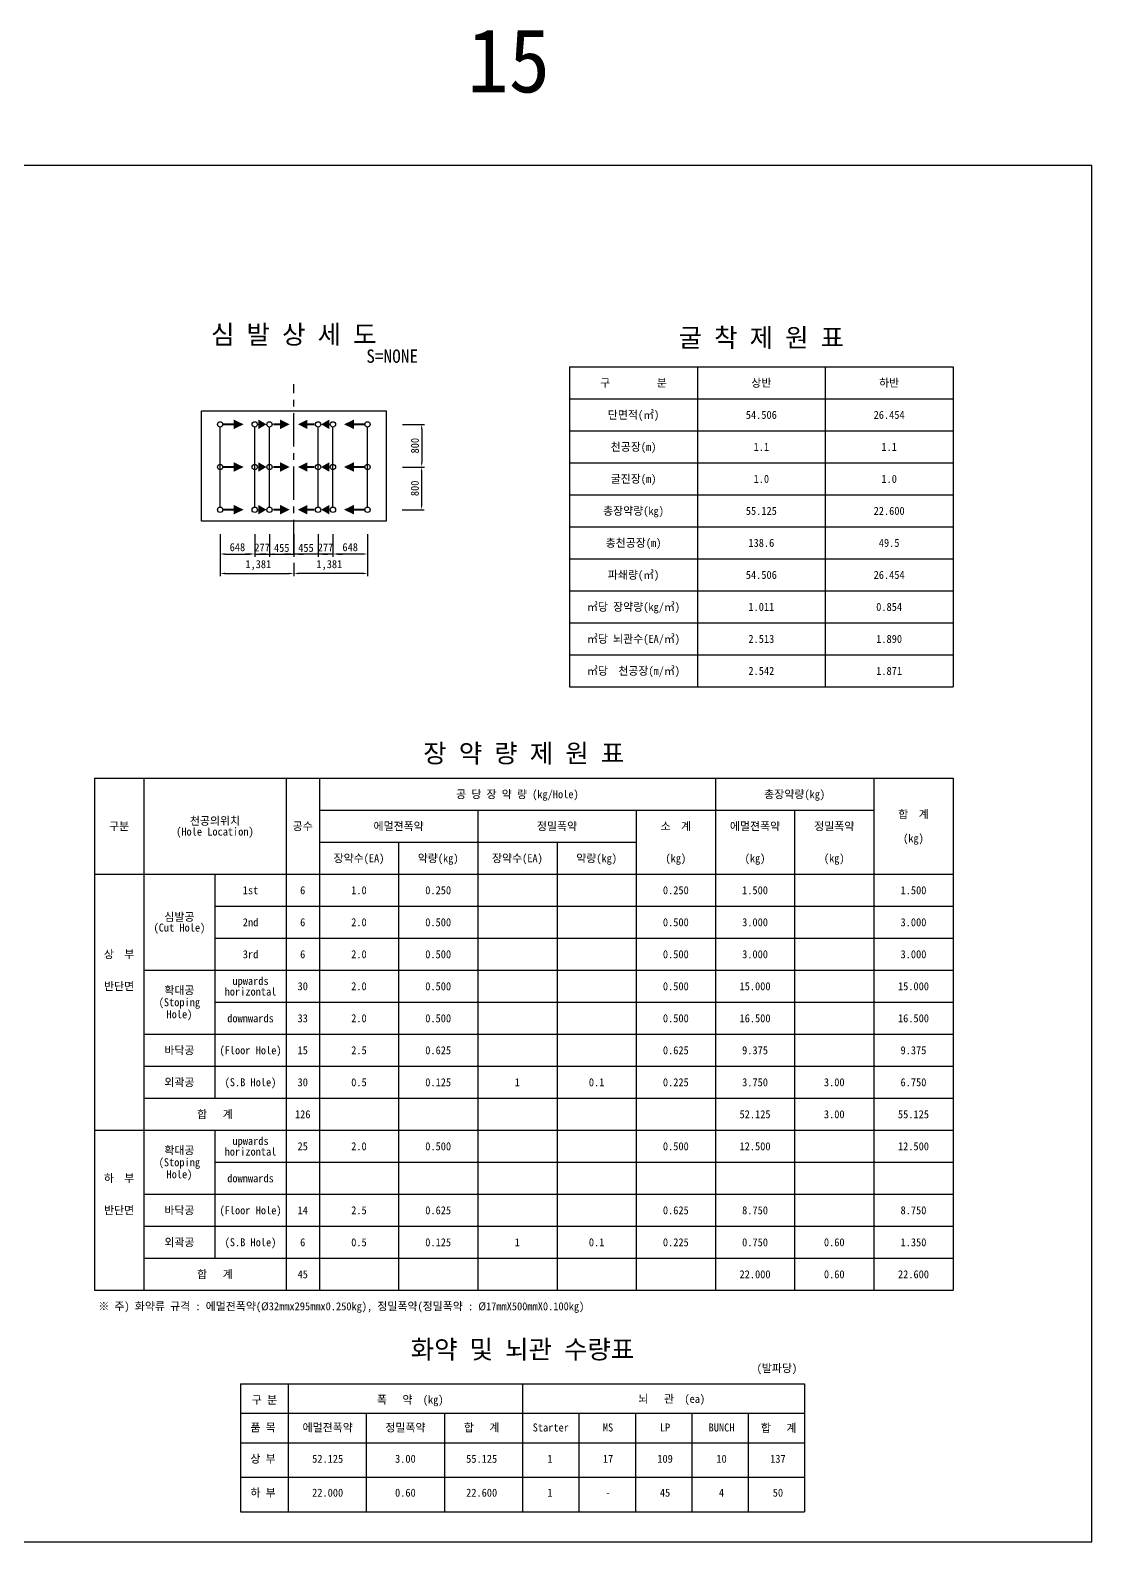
# Model space of a CAD drawing. Header units: millimetres. Extents: x -28226 to 41050, y 1277 to 31237.
# Drawn here: x 21150 to 41050, y 2900 to 31237 of the extents above; entities that cross this region are included whole.
import ezdxf
from ezdxf.enums import TextEntityAlignment as Align

# ---------------------------------------------------------------- set-up
doc = ezdxf.new("R2010")
doc.units = ezdxf.units.MM
doc.header["$LTSCALE"] = 500
doc.header["$PDMODE"] = 1
doc.linetypes.add('A-CENTR01', pattern=[2, 1.25, -0.25, 0.25, -0.25])
for name, color, linetype in [('CS-BLST', 4, 'Continuous'), ('CS-BLST-LIN1', 2, 'Continuous'), ('CS-CNTL', 1, 'A-CENTR01'), ('CS-DIMS', 1, 'Continuous'), ('CS-MISC', 2, 'Continuous'), ('CS-SYMB', 2, 'Continuous'), ('CS-TABL-LIN1', 4, 'Continuous'), ('CS-TABL-LIN2', 1, 'Continuous'), ('CS-TABL-TEX1', 6, 'Continuous'), ('CS-TABL-TEX2', 3, 'Continuous'), ('CS-TEX1', 6, 'Continuous'), ('CS-TEXT', 3, 'Continuous'), ('CX-PAPR', 2, 'Continuous')]:
    doc.layers.add(name, color=color, linetype=linetype)
doc.styles.get("Standard").update_dxf_attribs({"font": ''})
doc.styles.add('굴림체', font='')
doc.styles.get('Standard').set_extended_font_data('GulimChe')
doc.styles.get('굴림체').set_extended_font_data('GulimChe')
doc.dimstyles.new('DIM01-50', dxfattribs={"dimscale": 50, "dimtxt": 3, "dimasz": 1.8, "dimexe": 1, "dimexo": 1, "dimgap": 1, "dimtad": 1, "dimdec": 0, "dimzin": 9, "dimdsep": 46, "dimlunit": 6, "dimtxsty": '굴림체', "dimcen": 2.5, "dimclrt": 3, "dimadec": 4, "dimazin": 0, "dimtfac": 1, "dimtdec": 0, "dimtmove": 2, "dimatfit": 3, "dimfxl": 1, "dimtolj": 1, "dimtzin": 0, "dimarcsym": 0})

# ---------------------------------------------------------------- blocks, each defined once
blk = doc.blocks.new('*D51')
at = {"layer": 'CS-DIMS', "color": 0, "lineweight": -2, "transparency": 16777216}
for p, q in [((28126, 23049), (28537, 23049)), ((28487, 22959), (28487, 22339)), ((28124, 22249), (28537, 22249))]:
    blk.add_line(p, q, dxfattribs=at)
at = {"layer": 'CS-DIMS', "color": 0, "transparency": 16777216}
for points in [[(28472, 22959), (28502, 22959), (28487, 23049)], [(28472, 22339), (28502, 22339), (28487, 22249)]]:
    blk.add_solid(points, dxfattribs=at)
at = {"layer": 'Defpoints', "color": 0, "transparency": 16777216}
for p in [(28076, 23049), (28074, 22249), (28487, 22249)]:
    blk.add_point(p, dxfattribs=at)
at = {"layer": 'CS-DIMS', "color": 3, "transparency": 16777216, "insert": (28360, 22649), "char_height": 150, "attachment_point": 5, "rotation": 90, "style": '굴림체'}
blk.add_mtext('\\A1;800', dxfattribs=at)
blk = doc.blocks.new('*D52')
at = {"layer": 'CS-DIMS', "color": 0, "lineweight": -2, "transparency": 16777216}
for p, q in [((28128, 23849), (28539, 23849)), ((28489, 23759), (28489, 23139)), ((28126, 23049), (28539, 23049))]:
    blk.add_line(p, q, dxfattribs=at)
at = {"layer": 'CS-DIMS', "color": 0, "transparency": 16777216}
for points in [[(28474, 23759), (28504, 23759), (28489, 23849)], [(28474, 23139), (28504, 23139), (28489, 23049)]]:
    blk.add_solid(points, dxfattribs=at)
at = {"layer": 'Defpoints', "color": 0, "transparency": 16777216}
for p in [(28078, 23849), (28076, 23049), (28489, 23049)]:
    blk.add_point(p, dxfattribs=at)
at = {"layer": 'CS-DIMS', "color": 3, "transparency": 16777216, "insert": (28362, 23449), "char_height": 150, "attachment_point": 5, "rotation": 90, "style": '굴림체'}
blk.add_mtext('\\A1;800', dxfattribs=at)
blk = doc.blocks.new('*D53')
at = {"layer": 'CS-DIMS', "color": 0, "lineweight": -2, "transparency": 16777216}
for p, q in [((25636, 21788), (25636, 21368)), ((26091, 21788), (26091, 21368)), ((25546, 21418), (25456, 21418)), ((25636, 21418), (26091, 21418)), ((26181, 21418), (26271, 21418))]:
    blk.add_line(p, q, dxfattribs=at)
at = {"layer": 'CS-DIMS', "color": 0, "transparency": 16777216}
for points in [[(25546, 21433), (25546, 21403), (25636, 21418)], [(26181, 21433), (26181, 21403), (26091, 21418)]]:
    blk.add_solid(points, dxfattribs=at)
at = {"layer": 'Defpoints', "color": 0, "transparency": 16777216}
for p in [(25636, 21838, 0), (26091, 21838), (26091, 21418)]:
    blk.add_point(p, dxfattribs=at)
at = {"layer": 'CS-DIMS', "color": 3, "transparency": 16777216, "insert": (25864, 21532), "char_height": 150, "attachment_point": 5, "style": '굴림체'}
blk.add_mtext('\\A1;455', dxfattribs=at)
blk = doc.blocks.new('*D54')
at = {"layer": 'CS-DIMS', "color": 0, "lineweight": -2, "transparency": 16777216}
for p, q in [((25359, 21654), (25359, 21368)), ((25636, 21788), (25636, 21368)), ((25269, 21418), (25179, 21418)), ((25359, 21418), (25636, 21418)), ((25726, 21418), (25816, 21418))]:
    blk.add_line(p, q, dxfattribs=at)
at = {"layer": 'CS-DIMS', "color": 0, "transparency": 16777216}
for points in [[(25269, 21433), (25269, 21403), (25359, 21418)], [(25726, 21433), (25726, 21403), (25636, 21418)]]:
    blk.add_solid(points, dxfattribs=at)
at = {"layer": 'Defpoints', "color": 0, "transparency": 16777216}
for p in [(25636, 21838, 0), (25359, 21704, 0), (25636, 21418)]:
    blk.add_point(p, dxfattribs=at)
at = {"layer": 'CS-DIMS', "color": 3, "transparency": 16777216, "insert": (25497, 21540), "char_height": 150, "attachment_point": 5, "style": '굴림체'}
blk.add_mtext('\\A1;277', dxfattribs=at)
blk = doc.blocks.new('*D55')
at = {"layer": 'CS-DIMS', "color": 0, "lineweight": -2, "transparency": 16777216}
for p, q in [((24710, 21788), (24710, 21368)), ((25359, 21788), (25359, 21368)), ((24800, 21418), (25269, 21418))]:
    blk.add_line(p, q, dxfattribs=at)
at = {"layer": 'CS-DIMS', "color": 0, "transparency": 16777216}
for points in [[(24800, 21433), (24800, 21403), (24710, 21418)], [(25269, 21433), (25269, 21403), (25359, 21418)]]:
    blk.add_solid(points, dxfattribs=at)
at = {"layer": 'Defpoints', "color": 0, "transparency": 16777216}
for p in [(24710, 21838, 0), (25359, 21838, 0), (25359, 21418)]:
    blk.add_point(p, dxfattribs=at)
at = {"layer": 'CS-DIMS', "color": 3, "transparency": 16777216, "insert": (25034, 21545), "char_height": 150, "attachment_point": 5, "style": '굴림체'}
blk.add_mtext('\\A1;648', dxfattribs=at)
blk = doc.blocks.new('*D56')
at = {"layer": 'CS-DIMS', "color": 0, "lineweight": -2, "transparency": 16777216}
for p, q in [((24710, 21788), (24710, 21003)), ((24800, 21053), (26001, 21053)), ((26091, 21251), (26091, 21003))]:
    blk.add_line(p, q, dxfattribs=at)
at = {"layer": 'CS-DIMS', "color": 0, "transparency": 16777216}
for points in [[(24800, 21068), (24800, 21038), (24710, 21053)], [(26001, 21068), (26001, 21038), (26091, 21053)]]:
    blk.add_solid(points, dxfattribs=at)
at = {"layer": 'Defpoints', "color": 0, "transparency": 16777216}
for p in [(24710, 21838, 0), (26091, 21301), (26091, 21053)]:
    blk.add_point(p, dxfattribs=at)
at = {"layer": 'CS-DIMS', "color": 3, "transparency": 16777216, "insert": (25425, 21209), "char_height": 150, "attachment_point": 5, "style": '굴림체'}
blk.add_mtext('\\A1;1,381', dxfattribs=at)
blk = doc.blocks.new('*D43')
at = {"layer": 'CS-DIMS', "color": 0, "lineweight": -2, "transparency": 16777216}
for p, q in [((26091, 21788), (26091, 21368)), ((26547, 21788), (26547, 21368)), ((26001, 21418), (25911, 21418)), ((26547, 21418), (26091, 21418)), ((26637, 21418), (26727, 21418))]:
    blk.add_line(p, q, dxfattribs=at)
at = {"layer": 'CS-DIMS', "color": 0, "transparency": 16777216}
for points in [[(26001, 21433), (26001, 21403), (26091, 21418)], [(26637, 21433), (26637, 21403), (26547, 21418)]]:
    blk.add_solid(points, dxfattribs=at)
at = {"layer": 'Defpoints', "color": 0, "transparency": 16777216}
for p in [(26091, 21838), (26547, 21838, 0), (26091, 21418)]:
    blk.add_point(p, dxfattribs=at)
at = {"layer": 'CS-DIMS', "color": 3, "transparency": 16777216, "insert": (26319, 21532), "char_height": 150, "attachment_point": 5, "style": '굴림체'}
blk.add_mtext('\\A1;455', dxfattribs=at)
blk = doc.blocks.new('*D44')
at = {"layer": 'CS-DIMS', "color": 0, "lineweight": -2, "transparency": 16777216}
for p, q in [((26547, 21788), (26547, 21368)), ((26824, 21654), (26824, 21368)), ((26457, 21418), (26367, 21418)), ((26824, 21418), (26547, 21418)), ((26914, 21418), (27004, 21418))]:
    blk.add_line(p, q, dxfattribs=at)
at = {"layer": 'CS-DIMS', "color": 0, "transparency": 16777216}
for points in [[(26457, 21433), (26457, 21403), (26547, 21418)], [(26914, 21433), (26914, 21403), (26824, 21418)]]:
    blk.add_solid(points, dxfattribs=at)
at = {"layer": 'Defpoints', "color": 0, "transparency": 16777216}
for p in [(26547, 21838, 0), (26824, 21704, 0), (26547, 21418)]:
    blk.add_point(p, dxfattribs=at)
at = {"layer": 'CS-DIMS', "color": 3, "transparency": 16777216, "insert": (26685, 21540), "char_height": 150, "attachment_point": 5, "style": '굴림체'}
blk.add_mtext('\\A1;277', dxfattribs=at)
blk = doc.blocks.new('*D45')
at = {"layer": 'CS-DIMS', "color": 0, "lineweight": -2, "transparency": 16777216}
for p, q in [((26824, 21788), (26824, 21368)), ((27472, 21788), (27472, 21368)), ((27382, 21418), (26914, 21418))]:
    blk.add_line(p, q, dxfattribs=at)
at = {"layer": 'CS-DIMS', "color": 0, "transparency": 16777216}
for points in [[(26914, 21433), (26914, 21403), (26824, 21418)], [(27382, 21433), (27382, 21403), (27472, 21418)]]:
    blk.add_solid(points, dxfattribs=at)
at = {"layer": 'Defpoints', "color": 0, "transparency": 16777216}
for p in [(26824, 21838, 0), (27472, 21838, 0), (26824, 21418)]:
    blk.add_point(p, dxfattribs=at)
at = {"layer": 'CS-DIMS', "color": 3, "transparency": 16777216, "insert": (27148, 21545), "char_height": 150, "attachment_point": 5, "style": '굴림체'}
blk.add_mtext('\\A1;648', dxfattribs=at)
blk = doc.blocks.new('*D46')
at = {"layer": 'CS-DIMS', "color": 0, "lineweight": -2, "transparency": 16777216}
for p, q in [((27472, 21788), (27472, 21003)), ((26091, 21251), (26091, 21003)), ((27382, 21053), (26181, 21053))]:
    blk.add_line(p, q, dxfattribs=at)
at = {"layer": 'CS-DIMS', "color": 0, "transparency": 16777216}
for points in [[(26181, 21068), (26181, 21038), (26091, 21053)], [(27382, 21068), (27382, 21038), (27472, 21053)]]:
    blk.add_solid(points, dxfattribs=at)
at = {"layer": 'Defpoints', "color": 0, "transparency": 16777216}
for p in [(27472, 21838, 0), (26091, 21301), (26091, 21053)]:
    blk.add_point(p, dxfattribs=at)
at = {"layer": 'CS-DIMS', "color": 3, "transparency": 16777216, "insert": (26757, 21209), "char_height": 150, "attachment_point": 5, "style": '굴림체'}
blk.add_mtext('\\A1;1,381', dxfattribs=at)

msp = doc.modelspace()

# ---------------------------------------------------------------- linework, layer by layer
at = {"layer": 'CS-BLST'}
for centre in [(24710.3, 23847.1, 0), (25358.5, 23847.1, 0), (25635.9, 23847.1, 0), (26546.5, 23847.1, 0), (26823.9, 23847.1, 0), (27472.1, 23847.1, 0), (24710.3, 23047.1, 0), (25358.5, 23047.1, 0), (25635.9, 23047.1, 0), (26546.5, 23047.1, 0), (26823.9, 23047.1, 0), (27472.1, 23047.1, 0), (24710.3, 22247.1, 0), (25358.5, 22247.1, 0), (25635.9, 22247.1, 0), (26546.5, 22247.1, 0), (26823.9, 22247.1, 0), (27472.1, 22247.1, 0)]:
    msp.add_circle(centre, 50, dxfattribs=at)
at = {"layer": 'CS-BLST-LIN1', "elevation": 0}
for points in [[(24710.3, 22297.1), (24710.3, 23797.1)], [(25358.5, 22297.1), (25358.5, 23797.1)], [(25635.9, 22297.1), (25635.9, 23797.1)], [(26546.5, 22297.1), (26546.5, 23797.1)], [(26823.9, 22297.1), (26823.9, 23797.1)], [(27472.1, 22297.1), (27472.1, 23797.1)]]:
    msp.add_lwpolyline(points, dxfattribs=at)
at = {"layer": 'CS-CNTL'}
msp.add_line((26091.2, 21435.1), (26091.2, 24603.3), dxfattribs=at)
at = {"layer": 'CS-MISC'}
msp.add_lwpolyline([(24358.6, 24103.5), (27823.8, 24103.5), (27823.8, 22032.7), (24358.6, 22032.7)], close=True, dxfattribs=at)
at = {"layer": 'CS-SYMB', "const_width": 40, "elevation": 0}
for points in [[(24769.5, 23848.9), (25057.2, 23848.9)], [(27412.9, 23848.9), (27125.1, 23848.9)], [(24769.5, 23048.9), (25057.2, 23048.9)], [(27412.9, 23048.9), (27125.1, 23048.9)], [(24769.5, 22248.9), (25057.2, 22248.9)], [(27412.9, 22248.9), (27125.1, 22248.9)]]:
    msp.add_lwpolyline(points, dxfattribs=at)
at = {"layer": 'CS-SYMB', "elevation": 0}
for points in [[(25150.4, 23848.9, 0, 180, 0), (24962.4, 23848.9, 180, 180, 0)], [(25577.8, 23848.9, 0, 180, 0), (25424.5, 23848.9, 180, 180, 0)], [(26604.6, 23848.9, 0, 180, 0), (26757.9, 23848.9, 180, 180, 0)], [(27032, 23848.9, 0, 180, 0), (27220, 23848.9, 180, 180, 0)], [(25150.4, 23048.9, 0, 180, 0), (24962.4, 23048.9, 180, 180, 0)], [(25577.8, 23048.9, 0, 180, 0), (25424.5, 23048.9, 180, 180, 0)], [(26604.6, 23048.9, 0, 180, 0), (26757.9, 23048.9, 180, 180, 0)], [(27032, 23048.9, 0, 180, 0), (27220, 23048.9, 180, 180, 0)], [(25150.4, 22248.9, 0, 180, 0), (24962.4, 22248.9, 180, 180, 0)], [(25577.8, 22248.9, 0, 180, 0), (25424.5, 22248.9, 180, 180, 0)], [(26604.6, 22248.9, 0, 180, 0), (26757.9, 22248.9, 180, 180, 0)], [(27032, 22248.9, 0, 180, 0), (27220, 22248.9, 180, 180, 0)]]:
    msp.add_lwpolyline(points, format="xyseb", dxfattribs=at)
at = {"layer": 'CS-SYMB', "const_width": 40}
for points in [[(25704.7, 23848.9), (25930.1, 23848.9)], [(26477.7, 23848.9), (26252.3, 23848.9)], [(25704.7, 23048.9), (25930.1, 23048.9)], [(26477.7, 23048.9), (26252.3, 23048.9)], [(25704.7, 22248.9), (25930.1, 22248.9)], [(26477.7, 22248.9), (26252.3, 22248.9)]]:
    msp.add_lwpolyline(points, dxfattribs=at)
at = {"layer": 'CS-SYMB'}
for points in [[(26015.3, 23848.9, 0, 180, 0), (25835.3, 23848.9, 180, 180, 0)], [(26167.1, 23848.9, 0, 180, 0), (26347.1, 23848.9, 180, 180, 0)], [(26015.3, 23048.9, 0, 180, 0), (25835.3, 23048.9, 180, 180, 0)], [(26167.1, 23048.9, 0, 180, 0), (26347.1, 23048.9, 180, 180, 0)], [(26015.3, 22248.9, 0, 180, 0), (25835.3, 22248.9, 180, 180, 0)], [(26167.1, 22248.9, 0, 180, 0), (26347.1, 22248.9, 180, 180, 0)]]:
    msp.add_lwpolyline(points, format="xyseb", dxfattribs=at)
at = {"layer": 'CS-TABL-LIN1'}
for p, q in [((31261.4, 24926.8), (31261.4, 18926.8)), ((31261.4, 24926.8), (38449.4, 24926.8)), ((33657.4, 24926.8), (33657.4, 18926.8)), ((38449.4, 24926.8), (38449.4, 18926.8)), ((31261.4, 24326.8), (38449.4, 24326.8)), ((31261.4, 18926.8), (38449.4, 18926.8)), ((22352.1, 17214.6), (22352.1, 7614.6)), ((22352.1, 17214.6), (38450.1, 17214.6)), ((25946.1, 17214.6), (25946.1, 7614.6)), ((38450.1, 17214.6), (38450.1, 7614.6)), ((22352.1, 15414.6), (38450.1, 15414.6)), ((22352.1, 7614.6), (38450.1, 7614.6)), ((25091, 5863.7), (35665.5, 5863.7)), ((25091, 4756.6), (35665.5, 4756.6)), ((25091, 3463.7), (35665.5, 3463.7))]:
    msp.add_line(p, q, dxfattribs=at)
for points in [[(25091, 5863.7), (25091, 3463.7)], [(25986, 5863.7), (25986, 3463.7)], [(35665.5, 5863.7), (35665.5, 3463.7)]]:
    msp.add_lwpolyline(points, dxfattribs=at)
at = {"layer": 'CS-TABL-LIN2'}
for p, q in [((36053.4, 24926.8), (36053.4, 18926.8)), ((31261.4, 23726.8), (38449.4, 23726.8)), ((31261.4, 23126.8), (38449.4, 23126.8)), ((31261.4, 22526.8), (38449.4, 22526.8)), ((31261.4, 21926.8), (38449.4, 21926.8)), ((31261.4, 21326.8), (38449.4, 21326.8)), ((31261.4, 20726.8), (38449.4, 20726.8)), ((31261.4, 20126.8), (38449.4, 20126.8)), ((31261.4, 19526.8), (38449.4, 19526.8)), ((23280.1, 17214.6), (23280.1, 7614.6)), ((26570.1, 17214.6), (26570.1, 7614.6)), ((33995.1, 17214.6), (33995.1, 7614.6)), ((36965.1, 17214.6), (36965.1, 7614.6)), ((26570.1, 16614.6), (36965.1, 16614.6)), ((29540.1, 16614.6), (29540.1, 7614.6)), ((32510.1, 16614.6), (32510.1, 7614.6)), ((35480.1, 16614.6), (35480.1, 7614.6)), ((26570.1, 16014.6), (32510.1, 16014.6)), ((28055.1, 16014.6), (28055.1, 7614.6)), ((31025.1, 16014.6), (31025.1, 7614.6)), ((24613.1, 15414.6), (24613.1, 11214.6)), ((24613.1, 14814.6), (38450.1, 14814.6)), ((24613.1, 14214.6), (38450.1, 14214.6)), ((23280.1, 13614.6), (38450.1, 13614.6)), ((24613.1, 13014.6), (38450.1, 13014.6)), ((23280.1, 12414.6), (38450.1, 12414.6)), ((23280.1, 11814.6), (38450.1, 11814.6)), ((23280.1, 11214.6), (38450.1, 11214.6)), ((22352.1, 10614.6), (38450.1, 10614.6)), ((24613.1, 10614.6), (24613.1, 8214.6)), ((24613.1, 10014.6), (38450.1, 10014.6)), ((23280.1, 9414.6), (38450.1, 9414.6)), ((23280.1, 8814.6), (38450.1, 8814.6)), ((23280.1, 8214.6), (38450.1, 8214.6)), ((25091, 5309.4), (35665.5, 5309.4)), ((25091, 4110.1), (35665.5, 4110.1))]:
    msp.add_line(p, q, dxfattribs=at)
for points in [[(30378.5, 5863.7), (30378.5, 3463.7)], [(27450, 5309.4), (27450, 3463.7)], [(28914, 5309.4), (28914, 3463.7)], [(31436, 5309.4), (31436, 3463.7)], [(32493.5, 5309.4), (32493.5, 3463.7)], [(33551, 5309.4), (33551, 3463.7)], [(34608.5, 5309.4), (34608.5, 3463.7)]]:
    msp.add_lwpolyline(points, dxfattribs=at)
at = {"layer": 'CX-PAPR'}
msp.add_lwpolyline([(1250, 2900), (41050, 2900), (41050, 28700), (1250, 28700)], close=True, dxfattribs=at)

# ---------------------------------------------------------------- texts
at = {"layer": 'CS-TABL-TEX1'}
for s, p in [('구         분', (32459.4, 24626.8)), ('상반', (34855.4, 24626.8)), ('하반', (37251.4, 24626.8)), ('단면적(㎡)', (32459.4, 24026.8)), ('천공장(m)', (32459.4, 23426.8)), ('굴진장(m)', (32459.4, 22826.8)), ('총장약량(kg)', (32459.4, 22226.8)), ('총천공장(m)', (32459.4, 21626.8)), ('파쇄량(㎥)', (32459.4, 21026.8)), ('㎥당 장약량(kg/㎥)', (32459.4, 20426.8)), ('㎥당 뇌관수(EA/㎥)', (32459.4, 19826.8)), ('㎥당  천공장(m/㎥)', (32459.4, 19226.8)), ('공 당 장 약 량 (kg/Hole)', (30282.6, 16914.6)), ('총장약량(kg)', (35480.1, 16914.6)), ('천공의위치', (24613.1, 16414.6)), ('합  계', (37707.6, 16539.6)), ('구분', (22816.1, 16314.6)), ('(Hole Location)', (24613.1, 16214.6)), ('공수', (26258.1, 16314.6)), ('에멀젼폭약', (28055.1, 16314.6)), ('정밀폭약', (31025.1, 16314.6)), ('소  계', (33252.6, 16314.6)), ('에멀젼폭약', (34737.6, 16314.6)), ('정밀폭약', (36222.6, 16314.6)), ('(kg)', (37707.6, 16089.6)), ('장약수(EA)', (27312.6, 15714.6)), ('약량(kg)', (28797.6, 15714.6)), ('장약수(EA)', (30282.6, 15714.6)), ('약량(kg)', (31767.6, 15714.6)), ('(kg)', (33252.6, 15714.6)), ('(kg)', (34737.6, 15714.6)), ('(kg)', (36222.6, 15714.6)), ('1st', (25279.6, 15114.6)), ('(Cut Hole)', (23946.6, 14414.6)), ('심발공', (23946.6, 14614.6)), ('2nd', (25279.6, 14514.6)), ('상  부', (22816.1, 13914.6)), ('3rd', (25279.6, 13914.6)), ('반단면', (22816.1, 13314.6)), ('확대공', (23946.6, 13239.6)), ('upwards', (25279.6, 13414.6)), ('(Stoping', (23946.6, 13014.6)), ('horizontal', (25279.6, 13214.6)), ('Hole)', (23946.6, 12789.6)), ('downwards', (25279.6, 12714.6)), ('바닥공', (23946.6, 12114.6)), ('(Floor Hole)', (25279.6, 12114.6)), ('외곽공', (23946.6, 11514.6)), ('(S.B Hole)', (25279.6, 11514.6)), ('합   계', (24613.1, 10914.6)), ('upwards', (25279.6, 10414.6)), ('확대공', (23946.6, 10239.6)), ('horizontal', (25279.6, 10214.6)), ('(Stoping', (23946.6, 10014.6)), ('하  부', (22816.1, 9714.6)), ('Hole)', (23946.6, 9789.6)), ('downwards', (25279.6, 9714.6)), ('반단면', (22816.1, 9114.6)), ('바닥공', (23946.6, 9114.6)), ('(Floor Hole)', (25279.6, 9114.6)), ('외곽공', (23946.6, 8514.6)), ('(S.B Hole)', (25279.6, 8514.6)), ('합   계', (24613.1, 7914.6))]:
    msp.add_text(s, height=150, dxfattribs=at).set_placement(p, align=Align.MIDDLE_CENTER)
for s, p in [('뇌   관  (ea)', (33176.6, 5504.6)), ('구 분', (25540.5, 5484.8)), ('폭   약  (kg)', (28273.4, 5489.2)), ('품 목', (25514.9, 4967.4)), ('에멀젼폭약', (26725.8, 4967.4)), ('정밀폭약', (28182.8, 4967.4)), ('합   계', (29612.7, 4967.4)), ('Starter', (30908.8, 4967.4)), ('MS', (31981.3, 4967.4)), ('LP', (33051, 4967.4)), ('BUNCH', (34109.7, 4967.4)), ('합   계', (35180.4, 4957.5)), ('상 부', (25514.9, 4381)), ('하 부', (25514.9, 3745.2))]:
    msp.add_text(s, height=150, dxfattribs=at).set_placement(p, align=Align.CENTER)
at = {"layer": 'CS-TABL-TEX2', "style": '굴림체'}
for s, p in [('54.506', (34855.4, 24026.8)), ('26.454', (37251.4, 24026.8)), ('1.1', (34855.4, 23426.8)), ('1.1', (37251.4, 23426.8)), ('1.0', (34855.4, 22826.8)), ('1.0', (37251.4, 22826.8)), ('55.125', (34855.4, 22226.8)), ('22.600', (37251.4, 22226.8)), ('138.6', (34855.4, 21626.8)), ('49.5', (37251.4, 21626.8)), ('54.506', (34855.4, 21026.8)), ('26.454', (37251.4, 21026.8)), ('1.011', (34855.4, 20426.8)), ('0.854', (37251.4, 20426.8)), ('2.513', (34855.4, 19826.8)), ('1.890', (37251.4, 19826.8)), ('2.542', (34855.4, 19226.8)), ('1.871', (37251.4, 19226.8)), ('6', (26258.1, 15114.6)), ('1.0', (27312.6, 15114.6)), ('0.250', (28797.6, 15114.6)), ('0.250', (33252.6, 15114.6)), ('1.500', (34737.6, 15114.6)), ('1.500', (37707.6, 15114.6)), ('6', (26258.1, 14514.6)), ('2.0', (27312.6, 14514.6)), ('0.500', (28797.6, 14514.6)), ('0.500', (33252.6, 14514.6)), ('3.000', (34737.6, 14514.6)), ('3.000', (37707.6, 14514.6)), ('6', (26258.1, 13914.6)), ('2.0', (27312.6, 13914.6)), ('0.500', (28797.6, 13914.6)), ('0.500', (33252.6, 13914.6)), ('3.000', (34737.6, 13914.6)), ('3.000', (37707.6, 13914.6)), ('30', (26258.1, 13314.6)), ('2.0', (27312.6, 13314.6)), ('0.500', (28797.6, 13314.6)), ('0.500', (33252.6, 13314.6)), ('15.000', (34737.6, 13314.6)), ('15.000', (37707.6, 13314.6)), ('33', (26258.1, 12714.6)), ('2.0', (27312.6, 12714.6)), ('0.500', (28797.6, 12714.6)), ('0.500', (33252.6, 12714.6)), ('16.500', (34737.6, 12714.6)), ('16.500', (37707.6, 12714.6)), ('15', (26258.1, 12114.6)), ('2.5', (27312.6, 12114.6)), ('0.625', (28797.6, 12114.6)), ('0.625', (33252.6, 12114.6)), ('9.375', (34737.6, 12114.6)), ('9.375', (37707.6, 12114.6)), ('30', (26258.1, 11514.6)), ('0.5', (27312.6, 11514.6)), ('0.125', (28797.6, 11514.6)), ('1', (30282.6, 11514.6)), ('0.1', (31767.6, 11514.6)), ('0.225', (33252.6, 11514.6)), ('3.750', (34737.6, 11514.6)), ('3.00', (36222.6, 11514.6)), ('6.750', (37707.6, 11514.6)), ('126', (26258.1, 10914.6)), ('52.125', (34737.6, 10914.6)), ('3.00', (36222.6, 10914.6)), ('55.125', (37707.6, 10914.6)), ('25', (26258.1, 10314.6)), ('2.0', (27312.6, 10314.6)), ('0.500', (28797.6, 10314.6)), ('0.500', (33252.6, 10314.6)), ('12.500', (34737.6, 10314.6)), ('12.500', (37707.6, 10314.6)), ('14', (26258.1, 9114.6)), ('2.5', (27312.6, 9114.6)), ('0.625', (28797.6, 9114.6)), ('0.625', (33252.6, 9114.6)), ('8.750', (34737.6, 9114.6)), ('8.750', (37707.6, 9114.6)), ('6', (26258.1, 8514.6)), ('0.5', (27312.6, 8514.6)), ('0.125', (28797.6, 8514.6)), ('1', (30282.6, 8514.6)), ('0.1', (31767.6, 8514.6)), ('0.225', (33252.6, 8514.6)), ('0.750', (34737.6, 8514.6)), ('0.60', (36222.6, 8514.6)), ('1.350', (37707.6, 8514.6)), ('45', (26258.1, 7914.6)), ('22.000', (34737.6, 7914.6)), ('0.60', (36222.6, 7914.6)), ('22.600', (37707.6, 7914.6)), ('(발파당)', (35148.1, 6155))]:
    msp.add_text(s, height=150, dxfattribs=at).set_placement(p, align=Align.MIDDLE_CENTER)
msp.add_text('※ 주) 화약류 규격 : 에멀젼폭약(Ø32mmx295mmx0.250kg), 정밀폭약(정밀폭약 : Ø17mmX500mmX0.100kg)', height=150, dxfattribs=at).set_placement((22427.1, 7314.6), align=Align.MIDDLE_LEFT)
for s, p in [('52.125', (26725.8, 4381)), ('3.00', (28182.8, 4381)), ('55.125', (29612.7, 4381)), ('1', (30893.6, 4381)), ('17', (31981.3, 4381)), ('109', (33051, 4381)), ('10', (34109.7, 4381)), ('137', (35166.7, 4381)), ('22.000', (26725.8, 3745.2)), ('0.60', (28182.8, 3745.2)), ('22.600', (29612.7, 3745.2)), ('1', (30893.6, 3745.2)), ('-', (31981.3, 3745.2)), ('45', (33051, 3745.2)), ('4', (34109.7, 3745.2)), ('50', (35166.7, 3745.2))]:
    msp.add_text(s, height=150, dxfattribs=at).set_placement(p, align=Align.CENTER)
at = {"layer": 'CS-TEX1', "style": '굴림체'}
for s, p in [('심 발 상 세 도', (26091.2, 25537.1)), ('굴 착 제 원 표', (34855.4, 25478.9)), ('장 약 량 제 원 표', (30401.1, 17686.7)), ('화약 및 뇌관 수량표', (30378.2, 6511.3))]:
    msp.add_text(s, height=350, dxfattribs=at).set_placement(p, align=Align.MIDDLE)
at = {"layer": 'CS-TEXT', "style": '굴림체'}
msp.add_text('S=NONE', height=250, dxfattribs=at).set_placement((27450.7, 25002.4))
at = {"layer": 'CX-PAPR', "style": '굴림체'}
msp.add_text('15', height=1200, dxfattribs=at).set_placement((30120.5, 29711.7), align=Align.BOTTOM_CENTER)

# ---------------------------------------------------------------- dimensions: what is measured, and where the dimension line sits
at = {"layer": 'CS-DIMS'}
for base, p1, p2, angle, picture, middle in [((28488.8, 23048.8), (28077.7, 23848.8), (28075.8, 23048.8), 90, '*D52', (28362.1, 23448.8)), ((28486.8, 22248.9), (28075.8, 23048.8), (28073.8, 22248.9), 90, '*D51', (28360.1, 22648.9)), ((26823.9, 21418.3), (27472.1, 21837.6, 0), (26823.9, 21837.6, 0), 180, '*D45', (27148, 21545.2))]:
    dim = msp.add_linear_dim(base=base, p1=p1, p2=p2, angle=angle, dimstyle='DIM01-50', dxfattribs=at)
    dim.commit()
    dim.dimension.update_dxf_attribs({"geometry": picture, "text_midpoint": middle})
dim = msp.add_linear_dim(base=(25358.5, 21418.3), p1=(24710.3, 21837.6, 0), p2=(25358.5, 21837.6, 0), dimstyle='DIM01-50', dxfattribs=at)
dim.commit()
dim.dimension.update_dxf_attribs({"geometry": '*D55', "text_midpoint": (25034.4, 21545.2)})
for base, p1, p2, picture, middle in [((26091.2, 21053.1), (24710.3, 21837.6, 0), (26091.2, 21301.3), '*D56', (25425.3, 21209.3)), ((25635.9, 21418.3), (25358.5, 21704, 0), (25635.9, 21837.6, 0), '*D54', (25497.2, 21539.6)), ((26091.2, 21418.3), (25635.9, 21837.6, 0), (26091.2, 21837.6), '*D53', (25863.5, 21532.2))]:
    dim = msp.add_linear_dim(base=base, p1=p1, p2=p2, dimstyle='DIM01-50', dxfattribs=at)
    dim.commit()
    dim.dimension.update_dxf_attribs({"geometry": picture, "text_midpoint": middle, "dimtype": 160})
for base, p1, p2, picture, middle in [((26091.2, 21418.3), (26546.5, 21837.6, 0), (26091.2, 21837.6), '*D43', (26318.8, 21532.2)), ((26091.2, 21053.1), (27472.1, 21837.6, 0), (26091.2, 21301.3), '*D46', (26757.1, 21209.3)), ((26546.5, 21418.3), (26823.9, 21704, 0), (26546.5, 21837.6, 0), '*D44', (26685.2, 21539.6))]:
    dim = msp.add_linear_dim(base=base, p1=p1, p2=p2, angle=180, dimstyle='DIM01-50', dxfattribs=at)
    dim.commit()
    dim.dimension.update_dxf_attribs({"geometry": picture, "text_midpoint": middle, "dimtype": 160})

doc.saveas('drawing.dxf')
